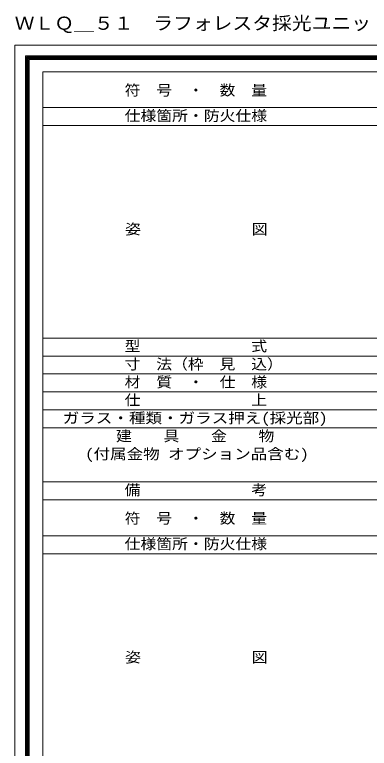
# Model space of a CAD drawing. Units: millimetres, scale not verified. Extents: x -14850 to 13831, y -10500 to 9910.
# Drawn here: x -14850 to -9924, y -295 to 9910 of the extents above; entities that cross this region are included whole.
import ezdxf
from ezdxf.enums import TextEntityAlignment as Align

# ---------------------------------------------------------------- set-up
doc = ezdxf.new("R2010")
doc.units = ezdxf.units.MM
doc.header["$LTSCALE"] = 50
doc.layers.add('0-0_0', color=7, linetype='Continuous', lineweight=9)
doc.layers.add('0-1_USER1', color=7, linetype='Continuous', lineweight=9)
doc.styles.add('ＭＳ ゴシック', font='')
doc.styles.get('ＭＳ ゴシック').set_extended_font_data('MS Gothic')

msp = doc.modelspace()

# ---------------------------------------------------------------- linework, layer by layer
at = {"layer": '0-1_USER1'}
for p, q in [((-14850, 9486.65), (13831.02, 9486.65)), ((-14850, -10500), (-14850, 9486.65)), ((-14700, 9337.22), (13680.45, 9337.22)), ((-14700, -10350.56), (-14700, 9337.22)), ((-14687.59, 9324.81), (13668.05, 9324.81)), ((-14687.59, -10338.16), (-14687.59, 9324.81)), ((-14674.62, 9311.84), (13655.64, 9311.84)), ((-14674.62, -10325.75), (-14674.62, 9311.84)), ((-14662.22, 9298.87), (13642.67, 9298.87)), ((-14662.22, -10312.78), (-14662.22, 9298.87)), ((-14649.81, 9286.47), (13630.26, 9286.47)), ((-14649.81, -10299.81), (-14649.81, 9286.47)), ((-14459.74, 9117.18), (13440.26, 9117.18)), ((-14459.74, -8747.82), (-14459.74, 9117.18)), ((-14459.74, 8617.18), (13440.26, 8617.18)), ((-14459.74, 8367.18), (13440.26, 8367.18)), ((-14459.74, 5412.18), (13440.26, 5412.18)), ((-14459.74, 5162.18), (13440.26, 5162.18)), ((-14459.74, 4912.19), (13440.26, 4912.19)), ((-14459.74, 4662.18), (13440.26, 4662.18)), ((-14459.74, 4412.18), (13440.26, 4412.18)), ((-14459.74, 4162.19), (13440.26, 4162.19)), ((-14459.74, 3412.18), (13440.26, 3412.18)), ((-14459.74, 3162.18), (13440.26, 3162.18)), ((-14459.74, 2662.18), (13440.26, 2662.18)), ((-14459.74, 2412.18), (13440.26, 2412.18))]:
    msp.add_line(p, q, dxfattribs=at)

# ---------------------------------------------------------------- texts
at = {"layer": '0-0_0', "color": 3, "style": 'ＭＳ ゴシック', "width": 1.1}
msp.add_text('ＷＬＱ＿５１\u3000ラフォレスタ採光ユニット\u3000片開き窓・両開き窓・ＦＩＸ窓', height=183.3, dxfattribs=at).set_placement((-14850, 9644.99), align=Align.BOTTOM_LEFT)
at = {"layer": '0-0_0', "style": 'ＭＳ ゴシック'}
for s, width, p in [('符\u3000号\u3000・\u3000数\u3000量', 1.1, (-13322.88, 8742.18)), ('仕様箇所・防火仕様', 1.1, (-13322.88, 8387.18)), ('姿\u3000\u3000\u3000\u3000\u3000\u3000\u3000図', 1.1, (-13316.22, 6809.68)), ('型\u3000\u3000\u3000\u3000\u3000\u3000\u3000式', 1.1, (-13322.88, 5182.18)), ('寸\u3000法（枠\u3000見\u3000込）', 1.1, (-13323.88, 4932.18)), ('材\u3000質\u3000・\u3000仕\u3000様', 1.1, (-13322.88, 4682.19)), ('仕\u3000\u3000\u3000\u3000\u3000\u3000\u3000上', 1.1, (-13322.88, 4432.18)), ('ガラス・種類・ガラス押え(採光部)', 1.15, (-14182.88, 4182.18)), ('建\u3000\u3000具\u3000\u3000金\u3000\u3000物', 1.1, (-13442.88, 3932.18)), ('(付属金物 オプション品含む)', 1.15, (-13869.55, 3682.18)), ('備\u3000\u3000\u3000\u3000\u3000\u3000\u3000考', 1.1, (-13322.88, 3182.19)), ('符\u3000号\u3000・\u3000数\u3000量', 1.1, (-13322.88, 2787.18)), ('仕様箇所・防火仕様', 1.1, (-13322.88, 2432.18)), ('姿\u3000\u3000\u3000\u3000\u3000\u3000\u3000図', 1.1, (-13316.22, 854.68))]:
    msp.add_text(s, height=146.6, dxfattribs=dict(at, width=width)).set_placement(p, align=Align.BOTTOM_LEFT)

doc.saveas('drawing.dxf')
